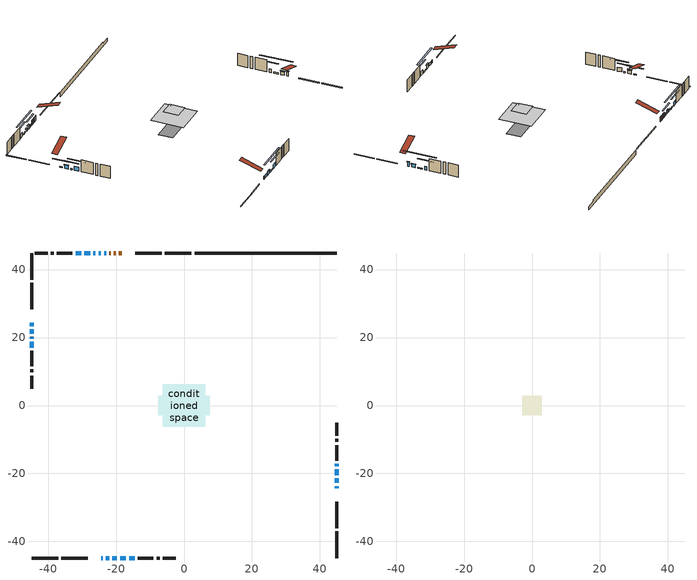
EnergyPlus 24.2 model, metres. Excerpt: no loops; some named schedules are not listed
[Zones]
conditioned space
 floor adiabatic (AdiabaticFloorConstruction): -6.25,-6.25 -6.25,6.25 6.25,6.25 6.25,-6.25 z2.75
 floor foundation (Slab1 construction): -7.61,-2.83 -7.61,2.83 7.61,2.83 7.61,-2.83 z-1.52
 wall outside (RimJoist1 construction): 2.19,44.88 -5.64,44.88 / -44.88,-44.88 -37.05,-44.88 / -44.88,44.88 -44.88,37.05 / 44.88,-44.88 44.88,-37.05 z0.31:0.61
 wall outside (RimJoist2 construction): -6.56,44.88 -14.4,44.88 / -36.12,-44.88 -28.29,-44.88 / -44.88,36.12 -44.88,28.29 / 44.88,-36.12 44.88,-28.29 z0.31:0.61
 wall outside (AdiabaticWallConstruction 1): -18.38,44.88 -19.17,44.88 / -20.1,44.88 -20.69,44.88 / -21.62,44.88 -21.93,44.88 z0.31:2.34
 wall outside (AdiabaticWallConstruction): -44.88,24.31 -44.88,23.39 z0.31:0.77; -22.85,44.88 -23.52,44.88 z0.31:1.28; -24.31,-44.88 -23.97,-44.88 / -23.05,-44.88 -22.03,-44.88 z0.31:1.53; 44.88,-24.3 44.88,-23.69 z0.31:1.99; -44.88,22.46 -44.88,21.09 / -21.1,-44.88 -19.73,-44.88 / 44.88,-22.77 44.88,-21.39 / -24.44,44.88 -25.13,44.88 z0.31:1.66; -44.88,20.16 -44.88,19.62 / -18.8,-44.88 -17.07,-44.88 / 44.88,-20.46 44.88,-18.74 / -27.6,44.88 -29.32,44.88 z0.31:0.79; -26.06,44.88 -26.67,44.88 z0.31:1.07; -44.88,18.7 -44.88,17.02 / -16.15,-44.88 -14.47,-44.88 / -30.25,44.88 -31.93,44.88 z0.31:1.94; 44.88,-17.81 44.88,-17.12 z0.31:1.68
 wall outside (Wall1 construction): -32.86,44.88 -37.41,44.88 / -13.54,-44.88 -8.99,-44.88 / -44.88,16.09 -44.88,11.54 / 44.88,-16.2 44.88,-11.65 z0.31:5.19
 wall outside (Wall2 construction): -38.33,44.88 -39.23,44.88 / -8.06,-44.88 -7.17,-44.88 / -44.88,10.61 -44.88,9.72 / 44.88,-10.72 44.88,-9.82 z0.31:5.19
 wall outside (Wall3 construction): -40.16,44.88 -43.95,44.88 / -6.24,-44.88 -2.44,-44.88 / -44.88,8.79 -44.88,4.99 / 44.88,-8.89 44.88,-5.1 z0.31:5.19
 wall foundation (FoundationWall1 construction): 3.12,44.88,-1.52 3.12,44.88,0.31 40.71,44.88,0.31 40.71,44.88,-0.29 44.88,44.88,-0.29 44.88,44.88,-1.52
 window (WindowConstruction 11): -44.88,24.3 -44.88,23.39 z0.31:0.77
 window (WindowConstruction 4): -22.85,44.88 -23.52,44.88 z0.31:1.28
 window (WindowConstruction 13): -24.3,-44.88 -23.97,-44.88 z0.31:1.53
 window (WindowConstruction 5): -23.04,-44.88 -22.03,-44.88 z0.31:1.53
 window (WindowConstruction 14): 44.88,-24.3 44.88,-23.69 z0.31:1.99
 window (WindowConstruction 6): -44.88,22.46 -44.88,21.09 z0.31:1.66
 window (WindowConstruction 7): -21.1,-44.88 -19.73,-44.88 z0.31:1.66
 window (WindowConstruction 8): 44.88,-22.77 44.88,-21.39 z0.31:1.66
 window (WindowConstruction 12): -44.88,20.16 -44.88,19.62 z0.31:0.79
 window (WindowConstruction 9): -24.44,44.88 -25.13,44.88 z0.31:1.66
 window (WindowConstruction 10): -26.06,44.88 -26.67,44.88 z0.31:1.07
 window (WindowConstruction 15): -18.8,-44.88 -17.07,-44.88 z0.31:0.79
 window (WindowConstruction 16): 44.88,-20.46 44.88,-18.74 z0.31:0.79
 window (WindowConstruction 17): -27.6,44.88 -29.32,44.88 z0.31:0.79
 window (WindowConstruction): -44.88,18.7 -44.88,17.02 z0.31:1.93
 window (WindowConstruction 1): -16.15,-44.88 -14.47,-44.88 z0.31:1.93
 window (WindowConstruction 2): 44.88,-17.81 44.88,-17.12 z0.31:1.68
 window (WindowConstruction 3): -30.25,44.88 -31.93,44.88 z0.31:1.93
 door (Door): -18.38,44.88 -19.17,44.88 z0.31:2.34
 door (Door 1): -20.1,44.88 -20.69,44.88 z0.31:2.34
 door (Door 2): -21.62,44.88 -21.93,44.88 z0.31:2.34
 ceiling adiabatic (AdiabaticFloorConstruction): 6.25,-6.25 6.25,6.25 -6.25,6.25 -6.25,-6.25 z2.75
 roof outside (Roof1 construction): -2.08,2.08 -2.08,-2.08 2.08,-2.08 2.08,2.08 z5.19
attic - vented
 floor to conditioned space (Floor1 construction Reversed): -2.94,-2.94 -2.94,2.94 2.94,2.94 2.94,-2.94 z5.19
 floor to conditioned space (Floor2 construction Reversed): -2.94,-2.94 -2.94,2.94 2.94,2.94 2.94,-2.94 z5.19
 roof outside (Roof2 construction): -17.46,44.88,5.19 -17.46,36.8,7.88 -15.32,36.8,7.88 -15.32,44.88,5.19; -25.23,-44.88,5.19 -25.23,-36.8,7.88 -27.36,-36.8,7.88 -27.36,-44.88,5.19; -44.88,25.23,5.19 -36.8,25.23,7.88 -36.8,27.36,7.88 -44.88,27.36,5.19; 44.88,-25.23,5.19 36.8,-25.23,7.88 36.8,-27.36,7.88 44.88,-27.36,5.19
shading: -44.88,20.75 -44.88,26.94 -45.29,26.94 -45.29,20.75 z3.41; -26.16,44.88 -20.21,44.88 -20.21,45.29 -26.16,45.29 z3.92; 44.88,-23.49 44.88,-24.5 45.29,-24.5 45.29,-23.49 z2.19; -44.88,20.89 -44.88,22.66 -45.29,22.66 -45.29,20.89 z1.86; -19.53,-44.88 -21.3,-44.88 -21.3,-45.29 -19.53,-45.29 z1.86; 44.88,-21.19 44.88,-22.97 45.29,-22.97 45.29,-21.19 z1.86; -44.88,16.99 -44.88,22.8 -45.29,22.8 -45.29,16.99 z3.43; -25.33,44.88 -24.24,44.88 -24.24,45.29 -25.33,45.29 z1.86; -26.87,44.88 -25.86,44.88 -25.86,45.29 -26.87,45.29 z1.27; -11.53,-44.88 -24.34,-44.88 -24.34,-45.29 -11.53,-45.29 z6.33; 44.88,-13.2 44.88,-26.01 45.29,-26.01 45.29,-13.2 z6.33; -34.86,44.88 -22.06,44.88 -22.06,45.29 -34.86,45.29 z6.33; -44.88,14.38 -44.88,21.34 -45.29,21.34 -45.29,14.38 z4.57; -11.83,-44.88 -18.78,-44.88 -18.78,-45.29 -11.83,-45.29 z4.57; 44.88,-14.49 44.88,-20.45 45.29,-20.45 45.29,-14.49 z4.32; -34.57,44.88 -27.61,44.88 -27.61,45.29 -34.57,45.29 z4.57
[Building]
Building 1: Terrain=Suburbs
[Site:Location]
Toronto City Centre_ON: Latitude {deg}=43.63; Longitude {deg}=-79.39; Time Zone {hr}=-5; Elevation {m}=77; Keep Site Location Information=Yes
[Site:GroundTemperature:Shallow]
5.01852, 3.26908, 3.12898, 3.95918, 7.29196, 10.6092, 13.4851, 15.3069, 15.4617, 13.9799, 11.1774, 7.9619
[Site:WaterMainsTemperature]
Calculation Method=Schedule; Temperature Schedule=mains temperature schedule
[Material] Roughness=Rough; Thermal Absorptance=0.9
Name | Thickness {m} | Conductivity {W/m-K} | Density {kg/m3} | Specific Heat {J/kg-K} | Solar Absorptance | Visible Absorptance
asphalt or fiberglass shingles | 0.00635 | 0.162714 | 1121.4 | 1465.45 | 0.4 | 0.4
ceiling loosefill ins | 0.0846667 | 0.0480833 | 16.02 | 1046.75 | 0.7 | 0.7
ceiling stud and cavity | 0.1397 | 0.351045 | 65.682 | 1177.47 | 0.7 | 0.7
ceiling stud and cavity 1 | 0.1397 | 0.337601 | 65.682 | 1177.47 | 0.7 | 0.7
concrete 4.0 in. | 0.1016 | 1.803125 | 2242.8 | 837.4 | 0.7 | 0.7
concrete 8.0 in. | 0.2032 | 1.803125 | 2242.8 | 837.4 | 0.7 | 0.7
door material | 0.04445 | 0.188738 | 512.64 | 1214.23 | 0.7 | 0.7
door material 1 | 0.04445 | 0.0451087 | 512.64 | 1214.23 | 0.7 | 0.7
floor covering | 0.0127 | 0.0433444 | 54.468 | 1339.84 | 0.6 | 0.6
floor rigid ins; wall rigid ins | 0.512978 | 0.029427 | 32.04 | 1214.23 | 0.7 | 0.7
floor stud and cavity | 0.1397 | 1.75129 | 37.0049 | 1207.88 | 0.7 | 0.7
furniture material conditioned space 1 | 0.1524 | 0.115458 | 640.8 | 1214.23 | 0.6 | 0.6
gypsum board | 0.0127 | 0.160291 | 801 | 837.4 | 0.6 | 0.6
osb sheathing 0.5 in. | 0.0127 | 0.115458 | 512.64 | 1214.23 | 0.7 | 0.7
osb sheathing 0.75 in. | 0.01905 | 0.115458 | 512.64 | 1214.23 | 0.7 | 0.7
osb sheathing 2.0 in. | 0.0508 | 0.115458 | 512.64 | 1214.23 | 0.7 | 0.7
rim joist rigid ins | 0.051816 | 0.029427 | 32.04 | 1214.23 | 0.7 | 0.7
rim joist stud and cavity | 0.0508 | 0.177588 | 50.32683 | 1063.81 | 0.6 | 0.6
rim joist stud and cavity 1 | 0.0508 | 0.254006 | 125.044 | 1163.47 | 0.6 | 0.6
roof stud and cavity | 0.2032 | 5.0311 | 78.34581 | 1123.46 | 0.7 | 0.7
wall stud and cavity | 0.1397 | 0.404804 | 139.0536 | 1170.24 | 0.7 | 0.7
wall stud and cavity 1 | 0.1397 | 0.388929 | 139.0536 | 1170.24 | 0.7 | 0.7
wall stud and cavity 2 | 0.1397 | 0.402749 | 139.0536 | 1170.24 | 0.7 | 0.7
wall stud and cavity 3 | 0.0889 | 0.380278 | 52.3479 | 1209.89 | 0.7 | 0.7
wall stud and cavity 4 | 0.0889 | 0.391764 | 83.0341 | 1211.67 | 0.7 | 0.7
wood siding | 0.0254 | 0.102417 | 544.68 | 1172.36 | 0.4 | 0.4
wood siding 1; wood siding 2; wood siding 3 | 0.0254 | 0.102417 | 544.68 | 1172.36 | 0.7 | 0.7
[WindowMaterial:SimpleGlazingSystem]
Name | U-Factor {W/m2-K} | Solar Heat Gain Coefficient
WindowMaterial | 2.29164 | 0.52
WindowMaterial 1 | 2.37965 | 0.49
WindowMaterial 10 | 2.237132 | 0.39
WindowMaterial 2 | 2.47901 | 0.45
WindowMaterial 3 | 2.98606 | 0.55
WindowMaterial 4 | 2.38362 | 0.49
WindowMaterial 5 | 2.42564 | 0.46
WindowMaterial 6 | 2.70443 | 0.39
WindowMaterial 7 | 5.002318 | 0.62
WindowMaterial 8 | 5.240794 | 0.66
WindowMaterial 9 | 3.148451 | 0.63
[Construction]
AdiabaticFloorConstruction: floor stud and cavity, floor rigid ins, osb sheathing 0.75 in., floor covering
AdiabaticWallConstruction: wood siding 2, wall rigid ins, wall stud and cavity 3, gypsum board
AdiabaticWallConstruction 1: wood siding 3, wall rigid ins, wall stud and cavity 3, gypsum board
Door; Door 1: door material
Door 2: door material 1
Floor1 construction Reversed: gypsum board, ceiling stud and cavity, ceiling loosefill ins
Floor2 construction Reversed: gypsum board, ceiling stud and cavity 1, ceiling loosefill ins
FoundationWall1 construction: concrete 8.0 in.
furniture construction conditioned space 1: furniture material conditioned space 1
PartitionWallConstruction: gypsum board, wall stud and cavity 4, gypsum board
RimJoist1 construction: wood siding 1, rim joist stud and cavity
RimJoist2 construction: wood siding 1, rim joist rigid ins, osb sheathing 2.0 in., rim joist stud and cavity 1
Roof1 construction: asphalt or fiberglass shingles, osb sheathing 0.75 in., roof stud and cavity, gypsum board
Roof2 construction: asphalt or fiberglass shingles
Slab1 construction: concrete 4.0 in.
Wall1 construction: wood siding, osb sheathing 0.5 in., wall stud and cavity, gypsum board
Wall2 construction: wood siding, osb sheathing 0.5 in., wall stud and cavity 1, gypsum board
Wall3 construction: wood siding, osb sheathing 0.5 in., wall stud and cavity 2, gypsum board
WindowConstruction; WindowConstruction 1; WindowConstruction 3: WindowMaterial
WindowConstruction 10: WindowMaterial 5
WindowConstruction 11: WindowMaterial 6
WindowConstruction 12: WindowMaterial 7
WindowConstruction 13: WindowMaterial 8
WindowConstruction 14: WindowMaterial 9
WindowConstruction 15; WindowConstruction 16; WindowConstruction 17: WindowMaterial 10
WindowConstruction 2: WindowMaterial 1
WindowConstruction 4: WindowMaterial 2
WindowConstruction 5: WindowMaterial 3
WindowConstruction 6; WindowConstruction 7; WindowConstruction 8; WindowConstruction 9: WindowMaterial 4
[Zone] Multiplier=1; Part of Total Floor Area=Yes
Name | Volume {m3}
attic - vented | 30.1686
conditioned space | 615.5
[Space]
Name | Zone | Volume {m3}
attic - vented 1 | attic - vented | 30.1686
conditioned space 1 | conditioned space | 615.5
[ZoneInfiltration:EffectiveLeakageArea]
infil attic - vented 1: Zone or Space=attic - vented 1; Schedule=Always On Discrete; Effective Air Leakage Area {cm2}=2902.74; Stack Coefficient=0.000187456; Wind Coefficient=9.25059e-06
[ZoneMixing]
whole house fan mix: Zone or Space=attic - vented; Schedule=Always On Continuous; Design Flow Rate Calculation Method=Flow/Zone; Design Flow Rate {m3/s}=0; Source Zone or Space=conditioned space
[SurfaceProperty:ExposedFoundationPerimeter]
Slab1: Exposed Perimeter Calculation Method=TotalExposedPerimeter; Total Exposed Perimeter {m}=41.759
[InternalMass] Zone or ZoneList=conditioned space; Space or SpaceList=conditioned space 1
Name | Construction | Surface Area {m2}
furniture mass conditioned space 1 | furniture construction conditioned space 1 | 96.88
partition wall mass | PartitionWallConstruction | 242.2
[Lights]
interior lighting: Zone or ZoneList or Space or SpaceList=conditioned space 1; Schedule=interior lighting schedule; Design Level Calculation Method=LightingLevel; Lighting Level {W}=343.2; Return Air Fraction=0; Fraction Radiant=0.6; Fraction Visible=0.2; Fraction Replaceable=1
[People]
occupants: Zone or ZoneList or Space or SpaceList=conditioned space 1; Number of People Schedule=occupants schedule; Number of People Calculation Method=People; Number of People=3; Fraction Radiant=0.314171; Sensible Heat Fraction=0.56303; Activity Level Schedule=occupants activity schedule; Carbon Dioxide Generation Rate {m3/s-W}=0; Enable ASHRAE 55 Comfort Warnings=No; Mean Radiant Temperature Calculation Type=EnclosureAveraged
[ElectricEquipment] Zone or ZoneList or Space or SpaceList=conditioned space 1; Design Level Calculation Method=EquipmentLevel
Name | Schedule | Design Level {W} | Fraction Latent | Fraction Radiant | Fraction Lost
clothes dryer | clothes dryer schedule | 140.772 | 0.015 | 0.081 | 0.85
clothes washer | clothes washer schedule | 32.1985 | 0.03 | 0.162 | 0.7
cooking range | cooking range schedule | 215.147 | 0.08 | 0.432 | 0.2
dishwasher | dishwasher schedule | 66.8632 | 0.3 | 0.18 | 0.4
fridge | fridge schedule | 72.9452 | 0 | 0.6 | 0
mech vent house fan | mech vent house fan schedule | 0 | 0 | 0 | 1
mech vent house fan cfis | mech vent house fan cfis schedule | 0 | 0 | 0 | 0
mech vent range fan 0 | mech vent range fan 0 schedule | 57 | 0 | 0 | 1
misc plug loads | misc plug loads schedule | 494.7 | 0.045 | 0.513 | 0.1
whole house fan | Always On Discrete | 0 | 0 | 0 | 1
[OtherEquipment] Zone or ZoneList or Space or SpaceList=conditioned space 1; Design Level Calculation Method=EquipmentLevel
Name | Fuel Type | Schedule | Design Level {W} | Fraction Latent | Fraction Radiant | Fraction Lost
clothes dryer 1 | Electricity | clothes dryer schedule | 0 | 0.015 | 0.081 | 0.85
cooking range 1 | Electricity | cooking range schedule | 0 | 0.08 | 0.432 | 0.2
general water use latent | None | general water use schedule | 62.594 | 1 | 0 | 0
general water use sensible | None | general water use schedule | -61.6891 | 0 | 0.6 | 0
mech vent house fan latent load | None | Always On Discrete | 0 | 1 | 0 | 0
mech vent house fan sensible load | None | Always On Discrete | 0 | 0 | 0 | 0
water heater energy adjustment1 | NaturalGas | Always On Discrete | 0.01 | 0 | 0 | 1
[ZoneInfiltration:DesignFlowRate] Zone or ZoneList or Space or SpaceList=conditioned space 1; Schedule=Always On Discrete; Design Flow Rate Calculation Method=Flow/Zone; Design Flow Rate {m3/s}=0
infil flow; natural vent flow; whole house fan flow
[Foundation:Kiva]
Foundation Kiva 1: Initial Indoor Air Temperature {C}=18; Wall Height Above Grade {m}=0.309982; Wall Depth Below Slab {m}=0.2032
[Foundation:Kiva:Settings]
Soil Conductivity {W/m-K}=0.849921; Soil Density {kg/m3}=1842.3; Soil Specific Heat {J/kg-K}=418.7; Ground Solar Absorptivity=0.9; Ground Thermal Absorptivity=0.9; Ground Surface Roughness {m}=0.03; Far-Field Width {m}=40; Deep-Ground Boundary Condition=ZeroFlux; Deep-Ground Depth {m}=40; Minimum Cell Dimension {m}=0.2; Maximum Cell Growth Coefficient=3; Simulation Timestep=Timestep
[Exterior:Lights]
exterior lighting: Schedule=exterior lighting schedule; Design Level {W}=75.6
[Schedule:Constant]
Name | Hourly Value
Always On Continuous; mech vent house fan schedule; mech vent house fan cfis schedule; Always On Discrete | 1
occupants activity schedule | 117.228
fridge schedule | 0
[Schedule:Week:Daily]
interior lighting schedule Week Rule - Jan1-Jan27: interior lighting schedule day, interior lighting schedule day, interior lighting schedule day, interior lighting schedule day, interior lighting schedule day, interior lighting schedule day, interior lighting schedule day, interior lighting schedule default day, interior lighting schedule default day, interior lighting schedule default day, interior lighting schedule default day, interior lighting schedule default day
interior lighting schedule Week Rule - Jan28-Feb3: interior lighting schedule day, interior lighting schedule day, interior lighting schedule day, interior lighting schedule day, interior lighting schedule day 1, interior lighting schedule day 1, interior lighting schedule day 1, interior lighting schedule default day, interior lighting schedule default day, interior lighting schedule default day, interior lighting schedule default day, interior lighting schedule default day
interior lighting schedule Week Rule - Feb4-Feb24: interior lighting schedule day 1, interior lighting schedule day 1, interior lighting schedule day 1, interior lighting schedule day 1, interior lighting schedule day 1, interior lighting schedule day 1, interior lighting schedule day 1, interior lighting schedule default day, interior lighting schedule default day, interior lighting schedule default day, interior lighting schedule default day, interior lighting schedule default day
interior lighting schedule Week Rule - Feb25-Mar3: interior lighting schedule day 1, interior lighting schedule day 1, interior lighting schedule day 1, interior lighting schedule day 1, interior lighting schedule day 2, interior lighting schedule day 2, interior lighting schedule day 2, interior lighting schedule default day, interior lighting schedule default day, interior lighting schedule default day, interior lighting schedule default day, interior lighting schedule default day
interior lighting schedule Week Rule - Mar4-Mar31: interior lighting schedule day 2, interior lighting schedule day 2, interior lighting schedule day 2, interior lighting schedule day 2, interior lighting schedule day 2, interior lighting schedule day 2, interior lighting schedule day 2, interior lighting schedule default day, interior lighting schedule default day, interior lighting schedule default day, interior lighting schedule default day, interior lighting schedule default day
interior lighting schedule Week Rule - Apr1-Apr28: interior lighting schedule day 3, interior lighting schedule day 3, interior lighting schedule day 3, interior lighting schedule day 3, interior lighting schedule day 3, interior lighting schedule day 3, interior lighting schedule day 3, interior lighting schedule default day, interior lighting schedule default day, interior lighting schedule default day, interior lighting schedule default day, interior lighting schedule default day
interior lighting schedule Week Rule - Apr29-May5: interior lighting schedule day 3, interior lighting schedule day 3, interior lighting schedule day 4, interior lighting schedule day 4, interior lighting schedule day 4, interior lighting schedule day 4, interior lighting schedule day 4, interior lighting schedule default day, interior lighting schedule default day, interior lighting schedule default day, interior lighting schedule default day, interior lighting schedule default day
interior lighting schedule Week Rule - May6-May26: interior lighting schedule day 4, interior lighting schedule day 4, interior lighting schedule day 4, interior lighting schedule day 4, interior lighting schedule day 4, interior lighting schedule day 4, interior lighting schedule day 4, interior lighting schedule default day, interior lighting schedule default day, interior lighting schedule default day, interior lighting schedule default day, interior lighting schedule default day
interior lighting schedule Week Rule - May27-Jun2: interior lighting schedule day 4, interior lighting schedule day 4, interior lighting schedule day 4, interior lighting schedule day 4, interior lighting schedule day 4, interior lighting schedule day 5, interior lighting schedule day 5, interior lighting schedule default day, interior lighting schedule default day, interior lighting schedule default day, interior lighting schedule default day, interior lighting schedule default day
interior lighting schedule Week Rule - Jun3-Jun30: interior lighting schedule day 5, interior lighting schedule day 5, interior lighting schedule day 5, interior lighting schedule day 5, interior lighting schedule day 5, interior lighting schedule day 5, interior lighting schedule day 5, interior lighting schedule default day, interior lighting schedule default day, interior lighting schedule default day, interior lighting schedule default day, interior lighting schedule default day
interior lighting schedule Week Rule - Jul1-Jul28: interior lighting schedule day 6, interior lighting schedule day 6, interior lighting schedule day 6, interior lighting schedule day 6, interior lighting schedule day 6, interior lighting schedule day 6, interior lighting schedule day 6, interior lighting schedule default day, interior lighting schedule default day, interior lighting schedule default day, interior lighting schedule default day, interior lighting schedule default day
interior lighting schedule Week Rule - Jul29-Aug4: interior lighting schedule day 6, interior lighting schedule day 6, interior lighting schedule day 6, interior lighting schedule day 7, interior lighting schedule day 7, interior lighting schedule day 7, interior lighting schedule day 7, interior lighting schedule default day, interior lighting schedule default day, interior lighting schedule default day, interior lighting schedule default day, interior lighting schedule default day
interior lighting schedule Week Rule - Aug5-Aug25: interior lighting schedule day 7, interior lighting schedule day 7, interior lighting schedule day 7, interior lighting schedule day 7, interior lighting schedule day 7, interior lighting schedule day 7, interior lighting schedule day 7, interior lighting schedule default day, interior lighting schedule default day, interior lighting schedule default day, interior lighting schedule default day, interior lighting schedule default day
interior lighting schedule Week Rule - Aug26-Sep1: interior lighting schedule day 7, interior lighting schedule day 7, interior lighting schedule day 7, interior lighting schedule day 7, interior lighting schedule day 7, interior lighting schedule day 7, interior lighting schedule day 8, interior lighting schedule default day, interior lighting schedule default day, interior lighting schedule default day, interior lighting schedule default day, interior lighting schedule default day
interior lighting schedule Week Rule - Sep2-Sep29: interior lighting schedule day 8, interior lighting schedule day 8, interior lighting schedule day 8, interior lighting schedule day 8, interior lighting schedule day 8, interior lighting schedule day 8, interior lighting schedule day 8, interior lighting schedule default day, interior lighting schedule default day, interior lighting schedule default day, interior lighting schedule default day, interior lighting schedule default day
interior lighting schedule Week Rule - Sep30-Oct6: interior lighting schedule day 8, interior lighting schedule day 9, interior lighting schedule day 9, interior lighting schedule day 9, interior lighting schedule day 9, interior lighting schedule day 9, interior lighting schedule day 9, interior lighting schedule default day, interior lighting schedule default day, interior lighting schedule default day, interior lighting schedule default day, interior lighting schedule default day
interior lighting schedule Week Rule - Oct7-Oct27: interior lighting schedule day 9, interior lighting schedule day 9, interior lighting schedule day 9, interior lighting schedule day 9, interior lighting schedule day 9, interior lighting schedule day 9, interior lighting schedule day 9, interior lighting schedule default day, interior lighting schedule default day, interior lighting schedule default day, interior lighting schedule default day, interior lighting schedule default day
interior lighting schedule Week Rule - Oct28-Nov3: interior lighting schedule day 9, interior lighting schedule day 9, interior lighting schedule day 9, interior lighting schedule day 9, interior lighting schedule day 10, interior lighting schedule day 10, interior lighting schedule day 10, interior lighting schedule default day, interior lighting schedule default day, interior lighting schedule default day, interior lighting schedule default day, interior lighting schedule default day
interior lighting schedule Week Rule - Nov4-Nov24: interior lighting schedule day 10, interior lighting schedule day 10, interior lighting schedule day 10, interior lighting schedule day 10, interior lighting schedule day 10, interior lighting schedule day 10, interior lighting schedule day 10, interior lighting schedule default day, interior lighting schedule default day, interior lighting schedule default day, interior lighting schedule default day, interior lighting schedule default day
interior lighting schedule Week Rule - Nov25-Dec1: interior lighting schedule day 10, interior lighting schedule day 10, interior lighting schedule day 10, interior lighting schedule day 10, interior lighting schedule day 10, interior lighting schedule day 10, interior lighting schedule day 11, interior lighting schedule default day, interior lighting schedule default day, interior lighting schedule default day, interior lighting schedule default day, interior lighting schedule default day
interior lighting schedule Week Rule - Dec2-Dec31: interior lighting schedule day 11, interior lighting schedule day 11, interior lighting schedule day 11, interior lighting schedule day 11, interior lighting schedule day 11, interior lighting schedule day 11, interior lighting schedule day 11, interior lighting schedule default day, interior lighting schedule default day, interior lighting schedule default day, interior lighting schedule default day, interior lighting schedule default day
occupants schedule Week Rule - Jan1-Dec31: occupants schedule day, occupants schedule day, occupants schedule day, occupants schedule day, occupants schedule day, occupants schedule day, occupants schedule day, occupants schedule default day, occupants schedule default day, occupants schedule default day, occupants schedule default day, occupants schedule default day
clothes dryer schedule Week Rule - Jan1-Dec31: clothes dryer schedule day, clothes dryer schedule day, clothes dryer schedule day, clothes dryer schedule day, clothes dryer schedule day, clothes dryer schedule day, clothes dryer schedule day, clothes dryer schedule default day, clothes dryer schedule default day, clothes dryer schedule default day, clothes dryer schedule default day, clothes dryer schedule default day
clothes washer schedule Week Rule - Jan1-Dec31: clothes washer schedule day, clothes washer schedule day, clothes washer schedule day, clothes washer schedule day, clothes washer schedule day, clothes washer schedule day, clothes washer schedule day, clothes washer schedule default day, clothes washer schedule default day, clothes washer schedule default day, clothes washer schedule default day, clothes washer schedule default day
cooking range schedule Week Rule - Jan1-Dec31: cooking range schedule day, cooking range schedule day, cooking range schedule day, cooking range schedule day, cooking range schedule day, cooking range schedule day, cooking range schedule day, cooking range schedule default day, cooking range schedule default day, cooking range schedule default day, cooking range schedule default day, cooking range schedule default day
dishwasher schedule Week Rule - Jan1-Dec31: dishwasher schedule day, dishwasher schedule day, dishwasher schedule day, dishwasher schedule day, dishwasher schedule day, dishwasher schedule day, dishwasher schedule day, dishwasher schedule default day, dishwasher schedule default day, dishwasher schedule default day, dishwasher schedule default day, dishwasher schedule default day
mech vent range fan 0 schedule Week Rule - Jan1-Dec31: mech vent range fan 0 schedule day, mech vent range fan 0 schedule day, mech vent range fan 0 schedule day, mech vent range fan 0 schedule day, mech vent range fan 0 schedule day, mech vent range fan 0 schedule day, mech vent range fan 0 schedule day, mech vent range fan 0 schedule default day, mech vent range fan 0 schedule default day, mech vent range fan 0 schedule default day, mech vent range fan 0 schedule default day, mech vent range fan 0 schedule default day
misc plug loads schedule Week Rule - Jan1-Dec31: misc plug loads schedule day, misc plug loads schedule day, misc plug loads schedule day, misc plug loads schedule day, misc plug loads schedule day, misc plug loads schedule day, misc plug loads schedule day, misc plug loads schedule default day, misc plug loads schedule default day, misc plug loads schedule default day, misc plug loads schedule default day, misc plug loads schedule default day
general water use schedule Week Rule - Jan1-Dec31: general water use schedule day, general water use schedule day, general water use schedule day, general water use schedule day, general water use schedule day, general water use schedule day, general water use schedule day, general water use schedule default day, general water use schedule default day, general water use schedule default day, general water use schedule default day, general water use schedule default day
exterior lighting schedule Week Rule - Jan1-Jan27: exterior lighting schedule day, exterior lighting schedule day, exterior lighting schedule day, exterior lighting schedule day, exterior lighting schedule day, exterior lighting schedule day, exterior lighting schedule day, exterior lighting schedule default day, exterior lighting schedule default day, exterior lighting schedule default day, exterior lighting schedule default day, exterior lighting schedule default day
exterior lighting schedule Week Rule - Jan28-Feb3: exterior lighting schedule day, exterior lighting schedule day, exterior lighting schedule day, exterior lighting schedule day, exterior lighting schedule day 1, exterior lighting schedule day 1, exterior lighting schedule day 1, exterior lighting schedule default day, exterior lighting schedule default day, exterior lighting schedule default day, exterior lighting schedule default day, exterior lighting schedule default day
exterior lighting schedule Week Rule - Feb4-Feb24: exterior lighting schedule day 1, exterior lighting schedule day 1, exterior lighting schedule day 1, exterior lighting schedule day 1, exterior lighting schedule day 1, exterior lighting schedule day 1, exterior lighting schedule day 1, exterior lighting schedule default day, exterior lighting schedule default day, exterior lighting schedule default day, exterior lighting schedule default day, exterior lighting schedule default day
exterior lighting schedule Week Rule - Feb25-Mar3: exterior lighting schedule day 1, exterior lighting schedule day 1, exterior lighting schedule day 1, exterior lighting schedule day 1, exterior lighting schedule day 2, exterior lighting schedule day 2, exterior lighting schedule day 2, exterior lighting schedule default day, exterior lighting schedule default day, exterior lighting schedule default day, exterior lighting schedule default day, exterior lighting schedule default day
exterior lighting schedule Week Rule - Mar4-Mar31: exterior lighting schedule day 2, exterior lighting schedule day 2, exterior lighting schedule day 2, exterior lighting schedule day 2, exterior lighting schedule day 2, exterior lighting schedule day 2, exterior lighting schedule day 2, exterior lighting schedule default day, exterior lighting schedule default day, exterior lighting schedule default day, exterior lighting schedule default day, exterior lighting schedule default day
exterior lighting schedule Week Rule - Apr1-Apr28: exterior lighting schedule day 3, exterior lighting schedule day 3, exterior lighting schedule day 3, exterior lighting schedule day 3, exterior lighting schedule day 3, exterior lighting schedule day 3, exterior lighting schedule day 3, exterior lighting schedule default day, exterior lighting schedule default day, exterior lighting schedule default day, exterior lighting schedule default day, exterior lighting schedule default day
exterior lighting schedule Week Rule - Apr29-May5: exterior lighting schedule day 3, exterior lighting schedule day 3, exterior lighting schedule day 4, exterior lighting schedule day 4, exterior lighting schedule day 4, exterior lighting schedule day 4, exterior lighting schedule day 4, exterior lighting schedule default day, exterior lighting schedule default day, exterior lighting schedule default day, exterior lighting schedule default day, exterior lighting schedule default day
exterior lighting schedule Week Rule - May6-May26: exterior lighting schedule day 4, exterior lighting schedule day 4, exterior lighting schedule day 4, exterior lighting schedule day 4, exterior lighting schedule day 4, exterior lighting schedule day 4, exterior lighting schedule day 4, exterior lighting schedule default day, exterior lighting schedule default day, exterior lighting schedule default day, exterior lighting schedule default day, exterior lighting schedule default day
exterior lighting schedule Week Rule - May27-Jun2: exterior lighting schedule day 4, exterior lighting schedule day 4, exterior lighting schedule day 4, exterior lighting schedule day 4, exterior lighting schedule day 4, exterior lighting schedule day 5, exterior lighting schedule day 5, exterior lighting schedule default day, exterior lighting schedule default day, exterior lighting schedule default day, exterior lighting schedule default day, exterior lighting schedule default day
exterior lighting schedule Week Rule - Jun3-Jun30: exterior lighting schedule day 5, exterior lighting schedule day 5, exterior lighting schedule day 5, exterior lighting schedule day 5, exterior lighting schedule day 5, exterior lighting schedule day 5, exterior lighting schedule day 5, exterior lighting schedule default day, exterior lighting schedule default day, exterior lighting schedule default day, exterior lighting schedule default day, exterior lighting schedule default day
exterior lighting schedule Week Rule - Jul1-Jul28: exterior lighting schedule day 6, exterior lighting schedule day 6, exterior lighting schedule day 6, exterior lighting schedule day 6, exterior lighting schedule day 6, exterior lighting schedule day 6, exterior lighting schedule day 6, exterior lighting schedule default day, exterior lighting schedule default day, exterior lighting schedule default day, exterior lighting schedule default day, exterior lighting schedule default day
exterior lighting schedule Week Rule - Jul29-Aug4: exterior lighting schedule day 6, exterior lighting schedule day 6, exterior lighting schedule day 6, exterior lighting schedule day 7, exterior lighting schedule day 7, exterior lighting schedule day 7, exterior lighting schedule day 7, exterior lighting schedule default day, exterior lighting schedule default day, exterior lighting schedule default day, exterior lighting schedule default day, exterior lighting schedule default day
exterior lighting schedule Week Rule - Aug5-Aug25: exterior lighting schedule day 7, exterior lighting schedule day 7, exterior lighting schedule day 7, exterior lighting schedule day 7, exterior lighting schedule day 7, exterior lighting schedule day 7, exterior lighting schedule day 7, exterior lighting schedule default day, exterior lighting schedule default day, exterior lighting schedule default day, exterior lighting schedule default day, exterior lighting schedule default day
exterior lighting schedule Week Rule - Aug26-Sep1: exterior lighting schedule day 7, exterior lighting schedule day 7, exterior lighting schedule day 7, exterior lighting schedule day 7, exterior lighting schedule day 7, exterior lighting schedule day 7, exterior lighting schedule day 8, exterior lighting schedule default day, exterior lighting schedule default day, exterior lighting schedule default day, exterior lighting schedule default day, exterior lighting schedule default day
[Schedule:Year]
interior lighting schedule: interior lighting schedule Week Rule - Jan1-Jan27, 1, 1, 1, 27, interior lighting schedule Week Rule - Jan28-Feb3, 1, 28, 2, 3, interior lighting schedule Week Rule - Feb4-Feb24, 2, 4, 2, 24, interior lighting schedule Week Rule - Feb25-Mar3, 2, 25, 3, 3, interior lighting schedule Week Rule - Mar4-Mar31, 3, 4, 3, 31, interior lighting schedule Week Rule - Apr1-Apr28, 4, 1, 4, 28, interior lighting schedule Week Rule - Apr29-May5, 4, 29, 5, 5, interior lighting schedule Week Rule - May6-May26, 5, 6, 5, 26, interior lighting schedule Week Rule - May27-Jun2, 5, 27, 6, 2, interior lighting schedule Week Rule - Jun3-Jun30, 6, 3, 6, 30, interior lighting schedule Week Rule - Jul1-Jul28, 7, 1, 7, 28, interior lighting schedule Week Rule - Jul29-Aug4, 7, 29, 8, 4, interior lighting schedule Week Rule - Aug5-Aug25, 8, 5, 8, 25, interior lighting schedule Week Rule - Aug26-Sep1, 8, 26, 9, 1, interior lighting schedule Week Rule - Sep2-Sep29, 9, 2, 9, 29, interior lighting schedule Week Rule - Sep30-Oct6, 9, 30, 10, 6, interior lighting schedule Week Rule - Oct7-Oct27, 10, 7, 10, 27, interior lighting schedule Week Rule - Oct28-Nov3, 10, 28, 11, 3, interior lighting schedule Week Rule - Nov4-Nov24, 11, 4, 11, 24, interior lighting schedule Week Rule - Nov25-Dec1, 11, 25, 12, 1, interior lighting schedule Week Rule - Dec2-Dec31, 12, 2, 12, 31
occupants schedule: occupants schedule Week Rule - Jan1-Dec31, 1, 1, 12, 31
clothes dryer schedule: clothes dryer schedule Week Rule - Jan1-Dec31, 1, 1, 12, 31
clothes washer schedule: clothes washer schedule Week Rule - Jan1-Dec31, 1, 1, 12, 31
cooking range schedule: cooking range schedule Week Rule - Jan1-Dec31, 1, 1, 12, 31
dishwasher schedule: dishwasher schedule Week Rule - Jan1-Dec31, 1, 1, 12, 31
mech vent range fan 0 schedule: mech vent range fan 0 schedule Week Rule - Jan1-Dec31, 1, 1, 12, 31
misc plug loads schedule: misc plug loads schedule Week Rule - Jan1-Dec31, 1, 1, 12, 31
general water use schedule: general water use schedule Week Rule - Jan1-Dec31, 1, 1, 12, 31
exterior lighting schedule: exterior lighting schedule Week Rule - Jan1-Jan27, 1, 1, 1, 27, exterior lighting schedule Week Rule - Jan28-Feb3, 1, 28, 2, 3, exterior lighting schedule Week Rule - Feb4-Feb24, 2, 4, 2, 24, exterior lighting schedule Week Rule - Feb25-Mar3, 2, 25, 3, 3, exterior lighting schedule Week Rule - Mar4-Mar31, 3, 4, 3, 31, exterior lighting schedule Week Rule - Apr1-Apr28, 4, 1, 4, 28, exterior lighting schedule Week Rule - Apr29-May5, 4, 29, 5, 5, exterior lighting schedule Week Rule - May6-May26, 5, 6, 5, 26, exterior lighting schedule Week Rule - May27-Jun2, 5, 27, 6, 2, exterior lighting schedule Week Rule - Jun3-Jun30, 6, 3, 6, 30, exterior lighting schedule Week Rule - Jul1-Jul28, 7, 1, 7, 28, exterior lighting schedule Week Rule - Jul29-Aug4, 7, 29, 8, 4, exterior lighting schedule Week Rule - Aug5-Aug25, 8, 5, 8, 25, exterior lighting schedule Week Rule - Aug26-Sep1, 8, 26, 9, 1, exterior lighting schedule Week Rule - Sep2-Sep29, 9, 2, 9, 29, exterior lighting schedule Week Rule - Sep30-Oct6, 9, 30, 10, 6, exterior lighting schedule Week Rule - Oct7-Oct27, 10, 7, 10, 27, exterior lighting schedule Week Rule - Oct28-Nov3, 10, 28, 11, 3, exterior lighting schedule Week Rule - Nov4-Nov24, 11, 4, 11, 24, exterior lighting schedule Week Rule - Nov25-Dec1, 11, 25, 12, 1, exterior lighting schedule Week Rule - Dec2-Dec31, 12, 2, 12, 31
[Schedule:Compact]
mains temperature schedule: Through: 01/01, For: AllDays, Until: 24:00, 8.80333, Through: 01/02, For: AllDays, Until: 24:00, 8.74333, Through: 01/03, For: AllDays, Until: 24:00, 8.68389, Through: 01/04, For: AllDays, Until: 24:00, 8.62611, Through: 01/05, For: AllDays, Until: 24:00, 8.56944, Through: 01/06, For: AllDays, Until: 24:00, 8.51389, Through: 01/07, For: AllDays, Until: 24:00, 8.45944, Through: 01/08, For: AllDays, Until: 24:00, 8.40611, Through: 01/09, For: AllDays, Until: 24:00, 8.35389, Through: 01/10, For: AllDays, Until: 24:00, 8.30278, Through: 01/11, For: AllDays, Until: 24:00, 8.25333, Through: 01/12, For: AllDays, Until: 24:00, 8.205, Through: 01/13, For: AllDays, Until: 24:00, 8.15778, Through: 01/14, For: AllDays, Until: 24:00, 8.11222, Through: 01/15, For: AllDays, Until: 24:00, 8.06778, Through: 01/16, For: AllDays, Until: 24:00, 8.02444, Through: 01/17, For: AllDays, Until: 24:00, 7.98222, Through: 01/18, For: AllDays, Until: 24:00, 7.94167, Through: 01/19, For: AllDays, Until: 24:00, 7.90222, Through: 01/20, For: AllDays, Until: 24:00, 7.86444, Through: 01/21, For: AllDays, Until: 24:00, 7.82778, Through: 01/22, For: AllDays, Until: 24:00, 7.79278, Through: 01/23, For: AllDays, Until: 24:00, 7.75889, Through: 01/24, For: AllDays, Until: 24:00, 7.72667, Through: 01/25, For: AllDays, Until: 24:00, 7.69556, Through: 01/26, For: AllDays, Until: 24:00, 7.66611, Through: 01/27, For: AllDays, Until: 24:00, 7.63778, Through: 01/28, For: AllDays, Until: 24:00, 7.61111, Through: 01/29, For: AllDays, Until: 24:00, 7.58556, Through: 01/30, For: AllDays, Until: 24:00, 7.56167, Through: 01/31, For: AllDays, Until: 24:00, 7.53944, Through: 02/01, For: AllDays, Until: 24:00, 7.51833, Through: 02/02, For: AllDays, Until: 24:00, 7.49889, Through: 02/03, For: AllDays, Until: 24:00, 7.48111, Through: 02/04, For: AllDays, Until: 24:00, 7.46444, Through: 02/05, For: AllDays, Until: 24:00, 7.44944, Through: 02/06, For: AllDays, Until: 24:00, 7.43556, Through: 02/07, For: AllDays, Until: 24:00, 7.42333, Through: 02/08, For: AllDays, Until: 24:00, 7.41278, Through: 02/09, For: AllDays, Until: 24:00, 7.40389, Through: 02/10, For: AllDays, Until: 24:00, 7.39611, Through: 02/11, For: AllDays, Until: 24:00, 7.39, Through: 02/12, For: AllDays, Until: 24:00, 7.38556, Through: 02/13, For: AllDays, Until: 24:00, 7.38222, Through: 02/14, For: AllDays, Until: 24:00, 7.38056, Through: 02/15, For: AllDays, Until: 24:00, 7.38056, Through: 02/16, For: AllDays, Until: 24:00, 7.38222, Through: 02/17, For: AllDays, Until: 24:00, 7.385, Through: 02/18, For: AllDays, Until: 24:00, 7.38944, Through: 02/19, For: AllDays, Until: 24:00, 7.395, Through: 02/20, For: AllDays, Until: 24:00, 7.40278, Through: 02/21, For: AllDays, Until: 24:00, 7.41167, Through: 02/22, For: AllDays, Until: 24:00, 7.42222, Through: 02/23, For: AllDays, Until: 24:00, 7.43389, Through: 02/24, For: AllDays, Until: 24:00, 7.44722, Through: 02/25, For: AllDays, Until: 24:00, 7.46222, Through: 02/26, For: AllDays, Until: 24:00, 7.47833, Through: 02/27, For: AllDays, Until: 24:00, 7.49611, Through: 02/28, For: AllDays, Until: 24:00, 7.51556, Through: 03/01, For: AllDays, Until: 24:00, 7.53667, Through: 03/02, For: AllDays, Until: 24:00, 7.55889, Through: 03/03, For: AllDays, Until: 24:00, 7.58222, Through: 03/04, For: AllDays, Until: 24:00, 7.60722, Through: 03/05, For: AllDays, Until: 24:00, 7.63389, Through: 03/06, For: AllDays, Until: 24:00, 7.66222, Through: 03/07, For: AllDays, Until: 24:00, 7.69111, Through: 03/08, For: AllDays, Until: 24:00, 7.72222, Through: 03/09, For: AllDays, Until: 24:00, 7.75444, Through: 03/10, For: AllDays, Until: 24:00, 7.78778, Through: 03/11, For: AllDays, Until: 24:00, 7.82278, Through: 03/12, For: AllDays, Until: 24:00, 7.85944, Through: 03/13, For: AllDays, Until: 24:00, 7.89722, Through: 03/14, For: AllDays, Until: 24:00, 7.93611, Through: 03/15, For: AllDays, Until: 24:00, 7.97667, Through: 03/16, For: AllDays, Until: 24:00, 8.01833, Through: 03/17, For: AllDays, Until: 24:00, 8.06167, Through: 03/18, For: AllDays, Until: 24:00, 8.10611, Through: 03/19, For: AllDays, Until: 24:00, 8.15167, Through: 03/20, For: AllDays, Until: 24:00, 8.19833, Through: 03/21, For: AllDays, Until: 24:00, 8.24667, Through: 03/22, For: AllDays, Until: 24:00, 8.29611, Through: 03/23, For: AllDays, Until: 24:00, 8.34667, Through: 03/24, For: AllDays, Until: 24:00, 8.39889, Through: 03/25, For: AllDays, Until: 24:00, 8.45167, Through: 03/26, For: AllDays, Until: 24:00, 8.50611, Through: 03/27, For: AllDays, Until: 24:00, 8.56167, Through: 03/28, For: AllDays, Until: 24:00, 8.61833, Through: 03/29, For: AllDays, Until: 24:00, 8.67611, Through: 03/30, For: AllDays, Until: 24:00, 8.735, Through: 03/31, For: AllDays, Until: 24:00, 8.795, Through: 04/01, For: AllDays, Until: 24:00, 8.85611, Through: 04/02, For: AllDays, Until: 24:00, 8.91833, Through: 04/03, For: AllDays, Until: 24:00, 8.98167, Through: 04/04, For: AllDays, Until: 24:00, 9.04556, Through: 04/05, For: AllDays, Until: 24:00, 9.11111, Through: 04/06, For: AllDays, Until: 24:00, 9.17722, Through: 04/07, For: AllDays, Until: 24:00, 9.24444, Through: 04/08, For: AllDays, Until: 24:00, 9.31222, Through: 04/09, For: AllDays, Until: 24:00, 9.38167, Through: 04/10, For: AllDays, Until: 24:00, 9.45167, Through: 04/11, For: AllDays, Until: 24:00, 9.52222, Through: 04/12, For: AllDays, Until: 24:00, 9.59444, Through: 04/13, For: AllDays, Until: 24:00, 9.66667, Through: 04/14, For: AllDays, Until: 24:00, 9.74, Through: 04/15, For: AllDays, Until: 24:00, 9.81444, Through: 04/16, For: AllDays, Until: 24:00, 9.88944, Through: 04/17, For: AllDays, Until: 24:00, 9.96556, Through: 04/18, For: AllDays, Until: 24:00, 10.0417, Through: 04/19, For: AllDays, Until: 24:00, 10.1189, Through: 04/20, For: AllDays, Until: 24:00, 10.1972, Through: 04/21, For: AllDays, Until: 24:00, 10.2756, Through: 04/22, For: AllDays, Until: 24:00, 10.355, Through: 04/23, For: AllDays, Until: 24:00, 10.435, Through: 04/24, For: AllDays, Until: 24:00, 10.515, Through: 04/25, For: AllDays, Until: 24:00, 10.5961, Through: 04/26, For: AllDays, Until: 24:00, 10.6778, Through: 04/27, For: AllDays, Until: 24:00, 10.76, Through: 04/28, For: AllDays, Until: 24:00, 10.8428, Through: 04/29, For: AllDays, Until: 24:00, 10.9261, Through: 04/30, For: AllDays, Until: 24:00, 11.0094, Through: 05/01, For: AllDays, Until: 24:00, 11.0933, Through: 05/02, For: AllDays, Until: 24:00, 11.1778, Through: 05/03, For: AllDays, Until: 24:00, 11.2628, Through: 05/04, For: AllDays, Until: 24:00, 11.3478, Through: 05/05, For: AllDays, Until: 24:00, 11.4333, Through: 05/06, For: AllDays, Until: 24:00, 11.5189, Through: 05/07, For: AllDays, Until: 24:00, 11.605, Through: 05/08, For: AllDays, Until: 24:00, 11.6917, Through: 05/09, For: AllDays, Until: 24:00, 11.7778, Through: 05/10, For: AllDays, Until: 24:00, 11.865, Through: 05/11, For: AllDays, Until: 24:00, 11.9517, Through: 05/12, For: AllDays, Until: 24:00, 12.0389, Through: 05/13, For: AllDays, Until: 24:00, 12.1261, Through: 05/14, For: AllDays, Until: 24:00, 12.2133, Through: 05/15, For: AllDays, Until: 24:00, 12.3006, Through: 05/16, For: AllDays, Until: 24:00, 12.3883, Through: 05/17, For: AllDays, Until: 24:00, 12.4756, Through: 05/18, For: AllDays, Until: 24:00, 12.5628, Through: 05/19, For: AllDays, Until: 24:00, 12.6506, Through: 05/20, For: AllDays, Until: 24:00, 12.7378, Through: 05/21, For: AllDays, Until: 24:00, 12.825, Through: 05/22, For: AllDays, Until: 24:00, 12.9122, Through: 05/23, For: AllDays, Until: 24:00, 12.9994, Through: 05/24, For: AllDays, Until: 24:00, 13.0861, Through: 05/25, For: AllDays, Until: 24:00, 13.1728, Through: 05/26, For: AllDays, Until: 24:00, 13.2594, Through: 05/27, For: AllDays, Until: 24:00, 13.3456, Through: 05/28, For: AllDays, Until: 24:00, 13.4317, Through: 05/29, For: AllDays, Until: 24:00, 13.5172, Through: 05/30, For: AllDays, Until: 24:00, 13.6028, Through: 05/31, For: AllDays, Until: 24:00, 13.6878, Through: 06/01, For: AllDays, Until: 24:00, 13.7722, Through: 06/02, For: AllDays, Until: 24:00, 13.8567, Through: 06/03, For: AllDays, Until: 24:00, 13.9406, Through: 06/04, For: AllDays, Until: 24:00, 14.0239, Through: 06/05, For: AllDays, Until: 24:00, 14.1067, Through: 06/06, For: AllDays, Until: 24:00, 14.1894, Through: 06/07, For: AllDays, Until: 24:00, 14.2711, Through: 06/08, For: AllDays, Until: 24:00, 14.3528, Through: 06/09, For: AllDays, Until: 24:00, 14.4339, Through: 06/10, For: AllDays, Until: 24:00, 14.5139, Through: 06/11, For: AllDays, Until: 24:00, 14.5939, Through: 06/12, For: AllDays, Until: 24:00, 14.6728, Through: 06/13, For: AllDays, Until: 24:00, 14.7511, Through: 06/14, For: AllDays, Until: 24:00, 14.8289, Through: 06/15, For: AllDays, Until: 24:00, 14.9061, Through: 06/16, For: AllDays, Until: 24:00, 14.9822, Through: 06/17, For: AllDays, Until: 24:00, 15.0578, Through: 06/18, For: AllDays, Until: 24:00, 15.1328, Through: 06/19, For: AllDays, Until: 24:00, 15.2067, Through: 06/20, For: AllDays, Until: 24:00, 15.28, Through: 06/21, For: AllDays, Until: 24:00, 15.3522, Through: 06/22, For: AllDays, Until: 24:00, 15.4239, Through: 06/23, For: AllDays, Until: 24:00, 15.4944, Through: 06/24, For: AllDays, Until: 24:00, 15.5639, Through: 06/25, For: AllDays, Until: 24:00, 15.6328, Through: 06/26, For: AllDays, Until: 24:00, 15.7006, Through: 06/27, For: AllDays, Until: 24:00, 15.7678, Through: 06/28, For: AllDays, Until: 24:00, 15.8333, Through: 06/29, For: AllDays, Until: 24:00, 15.8983, Through: 06/30, For: AllDays, Until: 24:00, 15.9622, Through: 07/01, For: AllDays, Until: 24:00, 16.025, Through: 07/02, For: AllDays, Until: 24:00, 16.0872, Through: 07/03, For: AllDays, Until: 24:00, 16.1478, Through: 07/04, For: AllDays, Until: 24:00, 16.2072, Through: 07/05, For: AllDays, Until: 24:00, 16.2661, Through: 07/06, For: AllDays, Until: 24:00, 16.3233, Through: 07/07, For: AllDays, Until: 24:00, 16.3794, Through: 07/08, For: AllDays, Until: 24:00, 16.435, Through: 07/09, For: AllDays, Until: 24:00, 16.4889, Through: 07/10, For: AllDays, Until: 24:00, 16.5417, Through: 07/11, For: AllDays, Until: 24:00, 16.5928, Through: 07/12, For: AllDays, Until: 24:00, 16.6433, Through: 07/13, For: AllDays, Until: 24:00, 16.6922, Through: 07/14, For: AllDays, Until: 24:00, 16.74, Through: 07/15, For: AllDays, Until: 24:00, 16.7867, Through: 07/16, For: AllDays, Until: 24:00, 16.8322, Through: 07/17, For: AllDays, Until: 24:00, 16.8761, Through: 07/18, For: AllDays, Until: 24:00, 16.9189, Through: 07/19, For: AllDays, Until: 24:00, 16.96, Through: 07/20, For: AllDays, Until: 24:00, 17, Through: 07/21, For: AllDays, Until: 24:00, 17.0389, Through: 07/22, For: AllDays, Until: 24:00, 17.0761, Through: 07/23, For: AllDays, Until: 24:00, 17.1122, Through: 07/24, For: AllDays, Until: 24:00, 17.1467, Through: 07/25, For: AllDays, Until: 24:00, 17.18, Through: 07/26, For: AllDays, Until: 24:00, 17.2117, Through: 07/27, For: AllDays, Until: 24:00, 17.2422, Through: 07/28, For: AllDays, Until: 24:00, 17.2711, Through: 07/29, For: AllDays, Until: 24:00, 17.2983, Through: 07/30, For: AllDays, Until: 24:00, 17.3244, Through: 07/31, For: AllDays, Until: 24:00, 17.3494, Through: 08/01, For: AllDays, Until: 24:00, 17.3728, Through: 08/02, For: AllDays, Until: 24:00, 17.3944, Through: 08/03, For: AllDays, Until: 24:00, 17.4144, Through: 08/04, For: AllDays, Until: 24:00, 17.4333, Through: 08/05, For: AllDays, Until: 24:00, 17.4506, Through: 08/06, For: AllDays, Until: 24:00, 17.4667, Through: 08/07, For: AllDays, Until: 24:00, 17.4811, Through: 08/08, For: AllDays, Until: 24:00, 17.4939, Through: 08/09, For: AllDays, Until: 24:00, 17.5056, Through: 08/10, For: AllDays, Until: 24:00, 17.5156, Through: 08/11, For: AllDays, Until: 24:00, 17.5239, Through: 08/12, For: AllDays, Until: 24:00, 17.5311, Through: 08/13, For: AllDays, Until: 24:00, 17.5361, Through: 08/14, For: AllDays, Until: 24:00, 17.54, Through: 08/15, For: AllDays, Until: 24:00, 17.5428, Through: 08/16, For: AllDays, Until: 24:00, 17.5439, Through: 08/17, For: AllDays, Until: 24:00, 17.5433, Through: 08/18, For: AllDays, Until: 24:00, 17.5411, Through: 08/19, For: AllDays, Until: 24:00, 17.5372, Through: 08/20, For: AllDays, Until: 24:00, 17.5322, Through: 08/21, For: AllDays, Until: 24:00, 17.5256, Through: 08/22, For: AllDays, Until: 24:00, 17.5178, Through: 08/23, For: AllDays, Until: 24:00, 17.5083, Through: 08/24, For: AllDays, Until: 24:00, 17.4972, Through: 08/25, For: AllDays, Until: 24:00, 17.4844, Through: 08/26, For: AllDays, Until: 24:00, 17.4706, Through: 08/27, For: AllDays, Until: 24:00, 17.455, Through: 08/28, For: AllDays, Until: 24:00, 17.4378, Through: 08/29, For: AllDays, Until: 24:00, 17.4194, Through: 08/30, For: AllDays, Until: 24:00, 17.3994, Through: 08/31, For: AllDays, Until: 24:00, 17.3778, Through: 09/01, For: AllDays, Until: 24:00, 17.355, Through: 09/02, For: AllDays, Until: 24:00, 17.3311, Through: 09/03, For: AllDays, Until: 24:00, 17.305, Through: 09/04, For: AllDays, Until: 24:00, 17.2778, Through: 09/05, For: AllDays, Until: 24:00, 17.2494, Through: 09/06, For: AllDays, Until: 24:00, 17.2194, Through: 09/07, For: AllDays, Until: 24:00, 17.1878, Through: 09/08, For: AllDays, Until: 24:00, 17.155, Through: 09/09, For: AllDays, Until: 24:00, 17.1206, Through: 09/10, For: AllDays, Until: 24:00, 17.085, Through: 09/11, For: AllDays, Until: 24:00, 17.0483, Through: 09/12, For: AllDays, Until: 24:00, 17.01, Through: 09/13, For: AllDays, Until: 24:00, 16.97, Through: 09/14, For: AllDays, Until: 24:00, 16.9289, Through: 09/15, For: AllDays, Until: 24:00, 16.8867, Through: 09/16, For: AllDays, Until: 24:00, 16.8428, Through: 09/17, For: AllDays, Until: 24:00, 16.7983, Through: 09/18, For: AllDays, Until: 24:00, 16.7517, Through: 09/19, For: AllDays, Until: 24:00, 16.7044, Through: 09/20, For: AllDays, Until: 24:00, 16.6556, Through: 09/21, For: AllDays, Until: 24:00, 16.6056, Through: 09/22, For: AllDays, Until: 24:00, 16.5544, Through: 09/23, For: AllDays, Until: 24:00, 16.5017, Through: 09/24, For: AllDays, Until: 24:00, 16.4483, Through: 09/25, For: AllDays, Until: 24:00, 16.3933, Through: 09/26, For: AllDays, Until: 24:00, 16.3372, Through: 09/27, For: AllDays, Until: 24:00, 16.2806, Through: 09/28, For: AllDays, Until: 24:00, 16.2222, Through: 09/29, For: AllDays, Until: 24:00, 16.1628, Through: 09/30, For: AllDays, Until: 24:00, 16.1022, Through: 10/01, For: AllDays, Until: 24:00, 16.0406, Through: 10/02, For: AllDays, Until: 24:00, 15.9778, Through: 10/03, For: AllDays, Until: 24:00, 15.9144, Through: 10/04, For: AllDays, Until: 24:00, 15.8494, Through: 10/05, For: AllDays, Until: 24:00, 15.7839, Through: 10/06, For: AllDays, Until: 24:00, 15.7172, Through: 10/07, For: AllDays, Until: 24:00, 15.6494, Through: 10/08, For: AllDays, Until: 24:00, 15.5811, Through: 10/09, For: AllDays, Until: 24:00, 15.5117, Through: 10/10, For: AllDays, Until: 24:00, 15.4411, Through: 10/11, For: AllDays, Until: 24:00, 15.37, Through: 10/12, For: AllDays, Until: 24:00, 15.2978, Through: 10/13, For: AllDays, Until: 24:00, 15.225, Through: 10/14, For: AllDays, Until: 24:00, 15.1511, Through: 10/15, For: AllDays, Until: 24:00, 15.0767, Through: 10/16, For: AllDays, Until: 24:00, 15.0011, Through: 10/17, For: AllDays, Until: 24:00, 14.925, Through: 10/18, For: AllDays, Until: 24:00, 14.8483, Through: 10/19, For: AllDays, Until: 24:00, 14.7706, Through: 10/20, For: AllDays, Until: 24:00, 14.6922, Through: 10/21, For: AllDays, Until: 24:00, 14.6133, Through: 10/22, For: AllDays, Until: 24:00, 14.5339, Through: 10/23, For: AllDays, Until: 24:00, 14.4539, Through: 10/24, For: AllDays, Until: 24:00, 14.3728, Through: 10/25, For: AllDays, Until: 24:00, 14.2917, Through: 10/26, For: AllDays, Until: 24:00, 14.21, Through: 10/27, For: AllDays, Until: 24:00, 14.1272, Through: 10/28, For: AllDays, Until: 24:00, 14.0444, Through: 10/29, For: AllDays, Until: 24:00, 13.9611, Through: 10/30, For: AllDays, Until: 24:00, 13.8772, Through: 10/31, For: AllDays, Until: 24:00, 13.7933, Through: 11/01, For: AllDays, Until: 24:00, 13.7089, Through: 11/02, For: AllDays, Until: 24:00, 13.6239, Through: 11/03, For: AllDays, Until: 24:00, 13.5383, Through: 11/04, For: AllDays, Until: 24:00, 13.4528, Through: 11/05, For: AllDays, Until: 24:00, 13.3667, Through: 11/06, For: AllDays, Until: 24:00, 13.2806, Through: 11/07, For: AllDays, Until: 24:00, 13.1944, Through: 11/08, For: AllDays, Until: 24:00, 13.1078, Through: 11/09, For: AllDays, Until: 24:00, 13.0206, Through: 11/10, For: AllDays, Until: 24:00, 12.9339, Through: 11/11, For: AllDays, Until: 24:00, 12.8467, Through: 11/12, For: AllDays, Until: 24:00, 12.7594, Through: 11/13, For: AllDays, Until: 24:00, 12.6722, Through: 11/14, For: AllDays, Until: 24:00, 12.5844, Through: 11/15, For: AllDays, Until: 24:00, 12.4972, Through: 11/16, For: AllDays, Until: 24:00, 12.41, Through: 11/17, For: AllDays, Until: 24:00, 12.3222, Through: 11/18, For: AllDays, Until: 24:00, 12.235, Through: 11/19, For: AllDays, Until: 24:00, 12.1478, Through: 11/20, For: AllDays, Until: 24:00, 12.0606, Through: 11/21, For: AllDays, Until: 24:00, 11.9733, Through: 11/22, For: AllDays, Until: 24:00, 11.8861, Through: 11/23, For: AllDays, Until: 24:00, 11.7994, Through: 11/24, For: AllDays, Until: 24:00, 11.7128, Through: 11/25, For: AllDays, Until: 24:00, 11.6267, Through: 11/26, For: AllDays, Until: 24:00, 11.5406, Through: 11/27, For: AllDays, Until: 24:00, 11.4544, Through: 11/28, For: AllDays, Until: 24:00, 11.3689, Through: 11/29, For: AllDays, Until: 24:00, 11.2839, Through: 11/30, For: AllDays, Until: 24:00, 11.1989, Through: 12/01, For: AllDays, Until: 24:00, 11.1144, Through: 12/02, For: AllDays, Until: 24:00, 11.03, Through: 12/03, For: AllDays, Until: 24:00, 10.9467, Through: 12/04, For: AllDays, Until: 24:00, 10.8633, Through: 12/05, For: AllDays, Until: 24:00, 10.7806, Through: 12/06, For: AllDays, Until: 24:00, 10.6983, Through: 12/07, For: AllDays, Until: 24:00, 10.6167, Through: 12/08, For: AllDays, Until: 24:00, 10.5356, Through: 12/09, For: AllDays, Until: 24:00, 10.4544, Through: 12/10, For: AllDays, Until: 24:00, 10.3744, Through: 12/11, For: AllDays, Until: 24:00, 10.295, Through: 12/12, For: AllDays, Until: 24:00, 10.2167, Through: 12/13, For: AllDays, Until: 24:00, 10.1383, Through: 12/14, For: AllDays, Until: 24:00, 10.0611, Through: 12/15, For: AllDays, Until: 24:00, 9.98444, Through: 12/16, For: AllDays, Until: 24:00, 9.90833, Through: 12/17, For: AllDays, Until: 24:00, 9.83278, Through: 12/18, For: AllDays, Until: 24:00, 9.75833, Through: 12/19, For: AllDays, Until: 24:00, 9.685, Through: 12/20, For: AllDays, Until: 24:00, 9.61222, Through: 12/21, For: AllDays, Until: 24:00, 9.54, Through: 12/22, For: AllDays, Until: 24:00, 9.46889, Through: 12/23, For: AllDays, Until: 24:00, 9.39889, Through: 12/24, For: AllDays, Until: 24:00, 9.32944, Through: 12/25, For: AllDays, Until: 24:00, 9.26111, Through: 12/26, For: AllDays, Until: 24:00, 9.19389, Through: 12/27, For: AllDays, Until: 24:00, 9.12722, Through: 12/28, For: AllDays, Until: 24:00, 9.06167, Through: 12/29, For: AllDays, Until: 24:00, 8.99722, Through: 12/30, For: AllDays, Until: 24:00, 8.93389, Through: 12/31, For: AllDays, Until: 24:00, 8.87111
